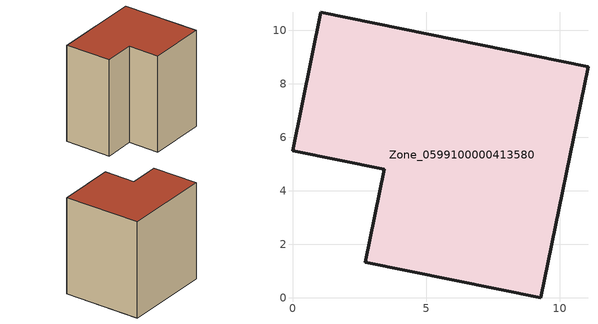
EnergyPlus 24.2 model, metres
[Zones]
Zone_0599100000413580
 floor ground (C_G): 1.05,10.69 11.05,8.64 9.29,0 2.72,1.34 3.43,4.8 0,5.5 z0
 wall outside (C_F): 11.05,8.64 1.05,10.69 0,5.5 3.43,4.8 2.72,1.34 9.29,0 11.05,8.64 z0:11.07
 roof outside (C_R): 9.29,0 11.05,8.64 1.05,10.69 0,5.5 3.43,4.8 2.72,1.34 z11.07
[BUILDING]
Pand.0599100000413580: North Axis=0; Terrain=City; Loads Convergence Tolerance Value=0.04; Temperature Convergence Tolerance Value=0.4; Solar Distribution=FullExterior; Maximum Number of Warmup Days=25; Minimum Number of Warmup Days=1
[Site:Location]
Rotterdam.The.Hague.AP_ZH_NLD Design_Conditions: Latitude=51.96; Longitude=4.45; Time Zone=1; Elevation=-4.5
[SITE:GROUNDTEMPERATURE:BUILDINGSURFACE]
18, 18, 18, 18, 18, 18, 18, 18, 18, 18, 18, 18
[MATERIAL] Thermal Absorptance=0.9; Solar Absorptance=0.7; Visible Absorptance=0.7
Name | Roughness | Thickness | Conductivity | Density | Specific Heat
G.D.1992-2005 | MediumSmooth | 0.15 | 0.06 | 540 | 1210
F.D.1992-2005 | Rough | 0.3 | 0.12 | 1920 | 840
R.D.1992-2005 | MediumRough | 0.2 | 0.08 | 1500 | 1000
[CONSTRUCTION]
C_G: G.D.1992-2005
C_F: F.D.1992-2005
C_R: R.D.1992-2005
[ZONE]
Zone_0599100000413580: Type=1; Multiplier=1; Ceiling Height=Autocalculate; Volume=Autocalculate; Floor Area=autocalculate; Part of Total Floor Area=Yes
[ZONEINFILTRATION:DESIGNFLOWRATE]
Infil_Zone_0599100000413580: Zone or ZoneList or Space or SpaceList=Zone_0599100000413580; Schedule=AlwaysOn; Design Flow Rate Calculation Method=Flow/Area; Flow Rate per Floor Area=0.0021; Constant Term Coefficient=1; Temperature Term Coefficient=0; Velocity Term Coefficient=0; Velocity Squared Term Coefficient=0
[HVACTEMPLATE:ZONE:IDEALLOADSAIRSYSTEM]
Zone_0599100000413580: Maximum Heating Supply Air Temperature=50; Minimum Cooling Supply Air Temperature=13; Maximum Heating Supply Air Humidity Ratio=0.0156; Minimum Cooling Supply Air Humidity Ratio=0.0077; Heating Limit=NoLimit; Cooling Limit=NoLimit; Dehumidification Control Type=ConstantSensibleHeatRatio; Cooling Sensible Heat Ratio=0.7; Dehumidification Setpoint=60; Humidification Control Type=None; Humidification Setpoint=30; Outdoor Air Method=None; Outdoor Air Flow Rate per Person=0.00944; Outdoor Air Flow Rate per Zone Floor Area=0; Outdoor Air Flow Rate per Zone=0; Demand Controlled Ventilation Type=None; Outdoor Air Economizer Type=NoEconomizer; Heat Recovery Type=None; Sensible Heat Recovery Effectiveness=0.7; Latent Heat Recovery Effectiveness=0.65
[ZONECONTROL:THERMOSTAT]
ThermostatControl_Zone_0599100000413580: Zone or ZoneList=Zone_0599100000413580; Control Type Schedule=DualSetpointControlType; Control 1=Thermostat_Zone_0599100000413580; Temperature Difference Between Cutout And Setpoint=0
[THERMOSTATSETPOINT:DUALSETPOINT]
Thermostat_Zone_0599100000413580: Heating Setpoint Temperature Schedule=HeatingSetpoint_Zone_0599100000413580; Cooling Setpoint Temperature Schedule=CoolingSetpoint_Zone_0599100000413580
[SCHEDULE:COMPACT]
HeatingSetpoint_Zone_0599100000413580: Through: 12/31, For: AllDays, Until: 24:00, 21
CoolingSetpoint_Zone_0599100000413580: Through: 12/31, For: AllDays, Until: 24:00, 24
DualSetpointControlType: Through: 12/31, For: AllDays, Until: 24:00, 4
AlwaysOn: Through: 12/31, For: AllDays, Until: 24:00, 1
